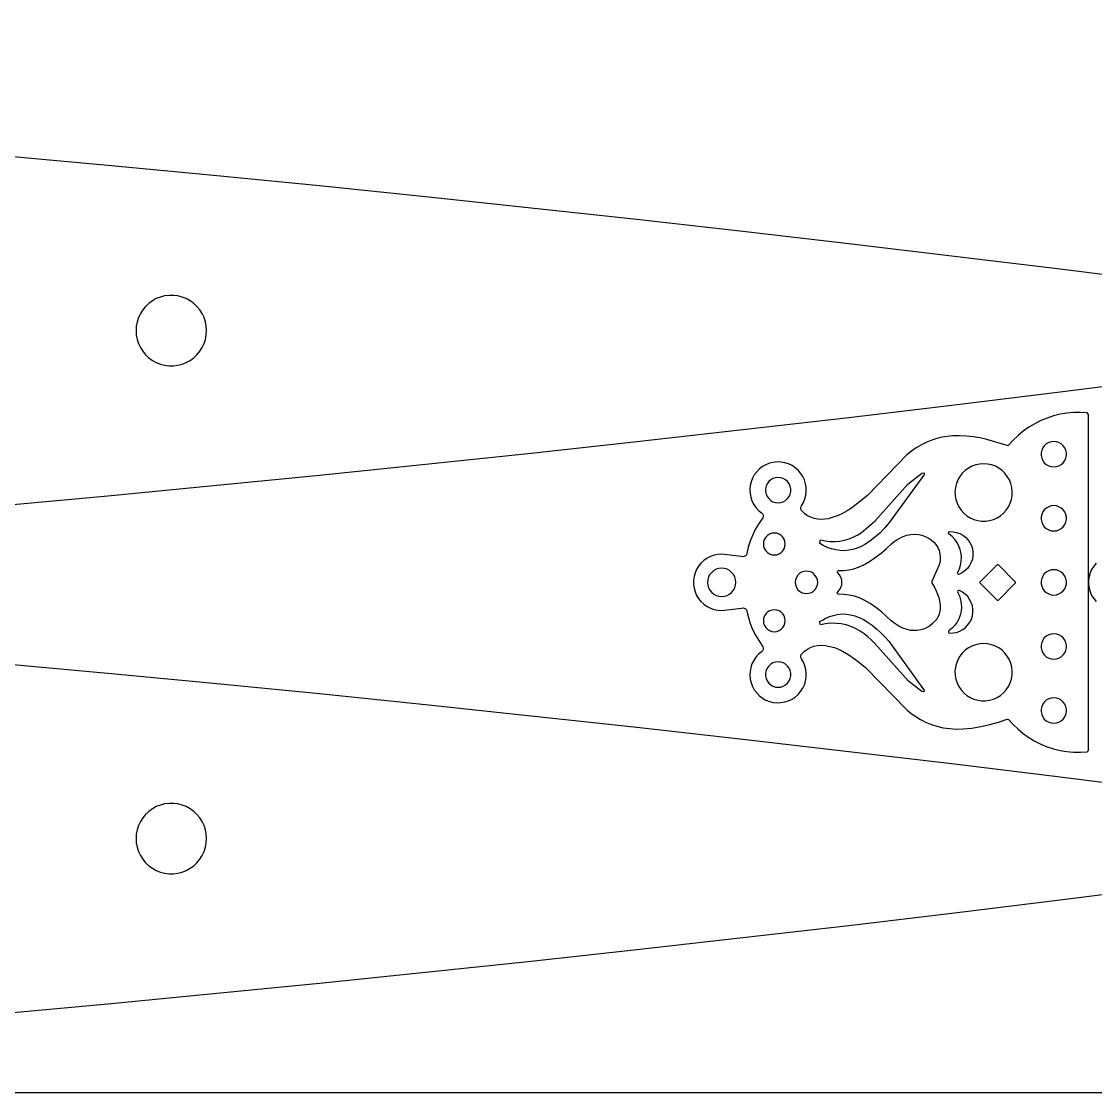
# Model space of a CAD drawing. Extents: x 0 to 1250, y 0 to 2500.
# Drawn here: x 1096.4 to 1172.5, y 0 to 75.9 of the extents above; entities that cross this region are included whole.
import ezdxf

# ---------------------------------------------------------------- set-up
doc = ezdxf.new("R2010")
doc.units = 0
doc.layers.get('0').update_dxf_attribs({"linetype": 'CONTINUOUS', "lineweight": 25})

msp = doc.modelspace()

# ---------------------------------------------------------------- linework, layer by layer
for points in [[(0, 0), (1250, 0), (1250, 2500), (0, 2500)], [(1109.5, 54.0216), (1109.48, 54.3349), (1109.42, 54.6433), (1109.32, 54.9419), (1109.19, 55.226), (1109.02, 55.4911), (1108.82, 55.733), (1108.59, 55.9479), (1108.34, 56.1324), (1108.06, 56.2837), (1107.77, 56.3992), (1107.47, 56.4773), (1107.16, 56.5167), (1106.84, 56.5167), (1106.53, 56.4773), (1106.23, 56.3992), (1105.94, 56.2837), (1105.66, 56.1324), (1105.41, 55.9479), (1105.18, 55.733), (1104.98, 55.4911), (1104.81, 55.226), (1104.68, 54.9419), (1104.58, 54.6433), (1104.52, 54.3349), (1104.5, 54.0216), (1104.52, 53.7083), (1104.58, 53.3999), (1104.68, 53.1013), (1104.81, 52.8172), (1104.98, 52.5521), (1105.18, 52.3102), (1105.41, 52.0953), (1105.66, 51.9108), (1105.94, 51.7595), (1106.23, 51.644), (1106.53, 51.5659), (1106.84, 51.5265), (1107.16, 51.5265), (1107.47, 51.5659), (1107.77, 51.644), (1108.06, 51.7595), (1108.34, 51.9108), (1108.59, 52.0953), (1108.82, 52.3102), (1109.02, 52.5521), (1109.19, 52.8172), (1109.32, 53.1013), (1109.42, 53.3999), (1109.48, 53.7083)], [(1172, 24.2594), (1172, 48.0798), (1171.91, 48.1793), (1171.43, 48.2096), (1170.95, 48.2036), (1170.47, 48.1613), (1169.99, 48.0829), (1169.52, 47.9688), (1169.07, 47.8199), (1168.62, 47.6367), (1168.19, 47.4205), (1167.77, 47.1725), (1167.38, 46.8939), (1167.01, 46.5865), (1166.66, 46.252), (1166.34, 45.8923), (1166.29, 45.8595), (1166.23, 45.8621), (1164.79, 46.3018), (1164.32, 46.4103), (1163.84, 46.4901), (1163.35, 46.5408), (1162.87, 46.5623), (1162.38, 46.5544), (1162, 46.5202), (1161.63, 46.4589), (1161.26, 46.3709), (1160.89, 46.2566), (1160.54, 46.1165), (1160.16, 45.9284), (1159.8, 45.7136), (1159.45, 45.4733), (1159.12, 45.2087), (1156.33, 42.326), (1155.21, 41.4302), (1154.9, 41.2334), (1154.58, 41.0595), (1154.25, 40.9095), (1153.91, 40.7843), (1153.56, 40.6845), (1153.31, 40.6446), (1153.06, 40.6336), (1152.81, 40.6515), (1152.56, 40.6982), (1152.32, 40.7812), (1152.09, 40.8957), (1151.89, 41.0397), (1151.7, 41.2106), (1151.64, 41.2947), (1151.61, 41.3935), (1151.62, 41.4956), (1151.66, 41.5891), (1151.8, 41.8269), (1151.9, 42.0813), (1151.97, 42.3475), (1152, 42.6206), (1152, 42.8953), (1151.95, 43.1665), (1151.87, 43.429), (1151.75, 43.6779), (1151.6, 43.9085), (1151.42, 44.1164), (1151.22, 44.2978), (1150.99, 44.4491), (1150.74, 44.5676), (1150.48, 44.651), (1150.21, 44.6976), (1149.93, 44.7068), (1149.66, 44.6781), (1149.39, 44.6123), (1149.14, 44.5106), (1148.9, 44.3748), (1148.68, 44.2076), (1148.49, 44.012), (1148.32, 43.7918), (1148.19, 43.5512), (1148.09, 43.2947), (1148.03, 43.027), (1148.01, 42.7534), (1148.02, 42.4789), (1148.07, 42.2087), (1148.15, 41.9479), (1148.28, 41.7015), (1148.43, 41.4741), (1148.61, 41.27), (1148.82, 41.0931), (1148.89, 41.0242), (1148.94, 40.9373), (1148.95, 40.8415), (1148.93, 40.7466), (1148.88, 40.6625), (1148.62, 40.2944), (1148.39, 39.9073), (1148.19, 39.5034), (1148.03, 39.0852), (1147.89, 38.6553), (1147.79, 38.2163), (1147.76, 38.1269), (1147.7, 38.0534), (1147.61, 38.0035), (1147.52, 37.9823), (1147.42, 37.992), (1146, 38.1696), (1145.73, 38.151), (1145.47, 38.0955), (1145.21, 38.004), (1144.97, 37.8785), (1144.74, 37.721), (1144.54, 37.5347), (1144.37, 37.323), (1144.23, 37.0897), (1144.12, 36.8394), (1144.05, 36.5765), (1144.01, 36.3061), (1144.01, 36.0331), (1144.05, 35.7627), (1144.12, 35.4999), (1144.23, 35.2495), (1144.37, 35.0163), (1144.54, 34.8045), (1144.74, 34.6182), (1144.97, 34.4608), (1145.21, 34.3352), (1145.47, 34.2438), (1145.73, 34.1882), (1146, 34.1696), (1147.42, 34.3473), (1147.52, 34.3569), (1147.61, 34.3357), (1147.7, 34.2858), (1147.76, 34.2124), (1147.79, 34.123), (1147.9, 33.6852), (1148.03, 33.2563), (1148.2, 32.8387), (1148.4, 32.4348), (1148.63, 32.0467), (1148.88, 31.6767), (1148.93, 31.5926), (1148.95, 31.4978), (1148.94, 31.4019), (1148.89, 31.315), (1148.82, 31.2462), (1148.61, 31.0692), (1148.43, 30.8651), (1148.28, 30.6377), (1148.15, 30.3913), (1148.07, 30.1305), (1148.02, 29.8604), (1148.01, 29.5859), (1148.03, 29.3122), (1148.09, 29.0446), (1148.19, 28.788), (1148.32, 28.5474), (1148.49, 28.3272), (1148.68, 28.1317), (1148.9, 27.9644), (1149.14, 27.8286), (1149.39, 27.7269), (1149.66, 27.6611), (1149.93, 27.6325), (1150.21, 27.6416), (1150.48, 27.6883), (1150.74, 27.7716), (1150.99, 27.8901), (1151.22, 28.0414), (1151.42, 28.2228), (1151.6, 28.4307), (1151.75, 28.6613), (1151.87, 28.9102), (1151.95, 29.1728), (1152, 29.4439), (1152, 29.7186), (1151.97, 29.9917), (1151.9, 30.2579), (1151.8, 30.5124), (1151.66, 30.7502), (1151.62, 30.8436), (1151.61, 30.9457), (1151.64, 31.0446), (1151.7, 31.1287), (1151.88, 31.2971), (1152.09, 31.4394), (1152.31, 31.5531), (1152.54, 31.6363), (1152.79, 31.6873), (1153.04, 31.7053), (1153.36, 31.6837), (1153.68, 31.6299), (1153.99, 31.5443), (1154.29, 31.4279), (1154.58, 31.2818), (1155.02, 31.0321), (1155.43, 30.7549), (1155.83, 30.4514), (1156.21, 30.1229), (1159.13, 27.1261), (1159.43, 26.8777), (1159.76, 26.651), (1160.1, 26.4472), (1160.45, 26.2673), (1160.81, 26.112), (1161.25, 25.9707), (1161.71, 25.8664), (1162.17, 25.7996), (1162.63, 25.771), (1163.09, 25.7806), (1163.74, 25.8439), (1164.37, 25.9455), (1165, 26.0853), (1165.62, 26.2627), (1166.23, 26.477), (1166.29, 26.4797), (1166.34, 26.447), (1166.66, 26.0872), (1167.01, 25.7527), (1167.38, 25.4453), (1167.77, 25.1668), (1168.19, 24.9187), (1168.62, 24.7025), (1169.07, 24.5194), (1169.52, 24.3704), (1169.99, 24.2564), (1170.47, 24.178), (1170.95, 24.1356), (1171.43, 24.1296), (1171.91, 24.1599)], [(1169.54, 46.1557), (1169.36, 46.136), (1169.18, 46.0779), (1169.01, 45.9838), (1168.87, 45.8579), (1168.76, 45.7057), (1168.69, 45.5338), (1168.65, 45.3497), (1168.65, 45.1616), (1168.69, 44.9775), (1168.76, 44.8057), (1168.87, 44.6534), (1169.01, 44.5275), (1169.18, 44.4335), (1169.36, 44.3753), (1169.54, 44.3557), (1169.73, 44.3753), (1169.91, 44.4335), (1170.07, 44.5275), (1170.21, 44.6534), (1170.32, 44.8057), (1170.4, 44.9775), (1170.44, 45.1616), (1170.44, 45.3497), (1170.4, 45.5338), (1170.32, 45.7057), (1170.21, 45.8579), (1170.07, 45.9838), (1169.91, 46.0779), (1169.73, 46.136)], [(1164.57, 44.5745), (1164.29, 44.5547), (1164.01, 44.4957), (1163.74, 44.3988), (1163.49, 44.2656), (1163.26, 44.0989), (1163.06, 43.9019), (1162.88, 43.6785), (1162.74, 43.4329), (1162.64, 43.1699), (1162.57, 42.8948), (1162.54, 42.6128), (1162.55, 42.3293), (1162.6, 42.0501), (1162.69, 41.7804), (1162.81, 41.5255), (1162.97, 41.2904), (1163.16, 41.0796), (1163.38, 40.8974), (1163.62, 40.7471), (1163.87, 40.6317), (1164.15, 40.5536), (1164.43, 40.5141), (1164.71, 40.5141), (1164.99, 40.5536), (1165.26, 40.6317), (1165.52, 40.7471), (1165.76, 40.8974), (1165.98, 41.0796), (1166.17, 41.2904), (1166.33, 41.5255), (1166.45, 41.7804), (1166.54, 42.0501), (1166.59, 42.3293), (1166.6, 42.6128), (1166.57, 42.8948), (1166.5, 43.1699), (1166.4, 43.4329), (1166.25, 43.6785), (1166.08, 43.9019), (1165.88, 44.0989), (1165.65, 44.2656), (1165.4, 44.3988), (1165.13, 44.4957), (1164.85, 44.5547)], [(1150, 43.608), (1149.82, 43.5884), (1149.64, 43.5302), (1149.48, 43.4361), (1149.34, 43.3102), (1149.23, 43.158), (1149.15, 42.9861), (1149.11, 42.8021), (1149.11, 42.6139), (1149.15, 42.4299), (1149.23, 42.258), (1149.34, 42.1058), (1149.48, 41.9799), (1149.64, 41.8858), (1149.82, 41.8277), (1150, 41.808), (1150.19, 41.8277), (1150.37, 41.8858), (1150.53, 41.9799), (1150.67, 42.1058), (1150.78, 42.258), (1150.86, 42.4299), (1150.9, 42.6139), (1150.9, 42.8021), (1150.86, 42.9861), (1150.78, 43.158), (1150.67, 43.3102), (1150.53, 43.4361), (1150.37, 43.5302), (1150.19, 43.5884)], [(1154.4, 38.422), (1154.09, 38.4663), (1153.79, 38.5426), (1153.49, 38.6502), (1153.21, 38.7878), (1152.95, 38.9539), (1153.01, 39.1828), (1153.35, 39.1127), (1153.69, 39.0754), (1154.04, 39.071), (1154.38, 39.0998), (1154.72, 39.1613), (1155.03, 39.2509), (1155.32, 39.3664), (1155.61, 39.5069), (1155.88, 39.6715), (1156.89, 40.5338), (1159.19, 43.1227), (1160.19, 43.9066), (1160.3, 43.9338), (1160.39, 43.851), (1157.91, 40.4258), (1157.57, 40.0333), (1157.21, 39.6675), (1156.82, 39.3305), (1156.4, 39.0245), (1156.15, 38.8586), (1155.88, 38.7168), (1155.6, 38.6002), (1155.31, 38.5097), (1155.01, 38.4462), (1154.71, 38.4102)], [(1169.54, 41.6126), (1169.36, 41.593), (1169.18, 41.5348), (1169.01, 41.4408), (1168.87, 41.3149), (1168.76, 41.1626), (1168.69, 40.9908), (1168.65, 40.8067), (1168.65, 40.6186), (1168.69, 40.4345), (1168.76, 40.2626), (1168.87, 40.1104), (1169.01, 39.9845), (1169.18, 39.8904), (1169.36, 39.8323), (1169.54, 39.8126), (1169.73, 39.8323), (1169.91, 39.8904), (1170.07, 39.9845), (1170.21, 40.1104), (1170.32, 40.2626), (1170.4, 40.4345), (1170.44, 40.6186), (1170.44, 40.8067), (1170.4, 40.9908), (1170.32, 41.1626), (1170.21, 41.3149), (1170.07, 41.4408), (1169.91, 41.5348), (1169.73, 41.593)], [(1149.73, 39.6672), (1149.56, 39.6477), (1149.4, 39.5902), (1149.25, 39.4975), (1149.13, 39.3743), (1149.03, 39.2268), (1148.98, 39.0624), (1148.96, 38.8893), (1148.98, 38.7162), (1149.03, 38.5517), (1149.13, 38.4042), (1149.25, 38.281), (1149.4, 38.1884), (1149.56, 38.1308), (1149.73, 38.1113), (1149.91, 38.1308), (1150.07, 38.1884), (1150.22, 38.281), (1150.34, 38.4042), (1150.43, 38.5517), (1150.49, 38.7162), (1150.51, 38.8893), (1150.49, 39.0624), (1150.43, 39.2268), (1150.34, 39.3743), (1150.22, 39.4975), (1150.07, 39.5902), (1149.91, 39.6477)], [(1154.2, 36.8894), (1154.21, 36.9487), (1154.25, 36.9948), (1154.3, 37.0113), (1154.66, 37.0188), (1155.02, 37.0612), (1155.37, 37.1379), (1155.71, 37.2482), (1156.04, 37.3912), (1156.48, 37.6481), (1156.89, 37.9293), (1157.3, 38.2338), (1157.68, 38.5606), (1158.04, 38.9088), (1158.23, 39.0558), (1158.42, 39.1878), (1158.63, 39.3041), (1158.87, 39.427), (1159.13, 39.5165), (1159.4, 39.571), (1159.68, 39.5897), (1159.95, 39.5721), (1160.19, 39.5155), (1160.43, 39.4298), (1160.65, 39.3161), (1160.86, 39.1763), (1161.04, 39.0239), (1161.19, 38.8456), (1161.32, 38.6454), (1161.41, 38.4281), (1161.47, 38.1754), (1161.49, 37.9171), (1161.48, 37.6584), (1161.43, 37.4045), (1160.91, 36.221), (1160.9, 36.1696), (1160.91, 36.1182), (1161.06, 35.869), (1161.19, 35.6097), (1161.3, 35.3417), (1161.39, 35.0917), (1161.45, 34.8335), (1161.48, 34.5701), (1161.49, 34.3045), (1161.47, 34.111), (1161.42, 33.9221), (1161.35, 33.7414), (1161.25, 33.5719), (1161.1, 33.3861), (1160.93, 33.2198), (1160.74, 33.0757), (1160.53, 32.9557), (1160.31, 32.8618), (1160.09, 32.7936), (1159.85, 32.7549), (1159.62, 32.7465), (1159.38, 32.7684), (1159.15, 32.8202), (1158.85, 32.9325), (1158.55, 33.0757), (1158.28, 33.2484), (1158.02, 33.4486), (1157.67, 33.782), (1157.3, 34.0965), (1156.92, 34.3909), (1156.52, 34.6647), (1156.11, 34.9169), (1155.77, 35.071), (1155.41, 35.1901), (1155.05, 35.2731), (1154.68, 35.3192), (1154.3, 35.3279), (1154.25, 35.3445), (1154.21, 35.3906), (1154.2, 35.4499), (1154.23, 35.5014), (1154.36, 35.6419), (1154.45, 35.8049), (1154.51, 35.9833), (1154.53, 36.1696), (1154.51, 36.3559), (1154.45, 36.5344), (1154.36, 36.6973), (1154.23, 36.8378)], [(1162.08, 39.635), (1162.08, 39.6964), (1162.11, 39.7472), (1162.17, 39.7683), (1162.41, 39.7591), (1162.65, 39.7129), (1162.88, 39.6308), (1163.09, 39.5148), (1163.28, 39.3674), (1163.45, 39.1923), (1163.59, 38.9936), (1163.7, 38.7759), (1163.77, 38.5444), (1163.81, 38.3045), (1163.81, 38.062), (1163.77, 37.8225), (1163.69, 37.5916), (1163.58, 37.3749), (1163.44, 37.1774), (1163.27, 37.0038), (1163.08, 36.8582), (1162.87, 36.7441), (1162.8, 36.7379), (1162.75, 36.7685), (1162.73, 36.8245), (1162.74, 36.8846), (1162.86, 37.134), (1162.94, 37.397), (1162.99, 37.6689), (1163, 37.9449), (1162.98, 38.22), (1162.91, 38.4892), (1162.82, 38.7476), (1162.69, 38.9908), (1162.52, 39.2142), (1162.33, 39.4139), (1162.12, 39.5862)], [(1165.5, 37.3977), (1164.34, 36.2403), (1164.31, 36.1955), (1164.31, 36.1437), (1164.34, 36.0989), (1165.5, 34.9416), (1165.54, 34.9157), (1165.59, 34.9157), (1165.64, 34.9415), (1166.79, 36.0989), (1166.82, 36.1437), (1166.82, 36.1955), (1166.79, 36.2403), (1165.64, 37.3977), (1165.59, 37.4236), (1165.54, 37.4236)], [(1146, 37.1696), (1145.81, 37.1504), (1145.62, 37.0935), (1145.45, 37.0011), (1145.3, 36.8767), (1145.17, 36.7252), (1145.08, 36.5523), (1145.02, 36.3647), (1145, 36.1696), (1145.02, 35.9745), (1145.08, 35.7869), (1145.17, 35.614), (1145.3, 35.4625), (1145.45, 35.3381), (1145.62, 35.2457), (1145.81, 35.1888), (1146, 35.1696), (1146.2, 35.1888), (1146.39, 35.2457), (1146.56, 35.3381), (1146.71, 35.4625), (1146.84, 35.614), (1146.93, 35.7869), (1146.99, 35.9745), (1147, 36.1696), (1146.99, 36.3647), (1146.93, 36.5523), (1146.84, 36.7252), (1146.71, 36.8767), (1146.56, 37.0011), (1146.39, 37.0935), (1146.2, 37.1504)], [(1152.01, 36.9626), (1151.84, 36.9427), (1151.67, 36.8841), (1151.52, 36.7896), (1151.39, 36.664), (1151.3, 36.5137), (1151.24, 36.3461), (1151.22, 36.1696), (1151.24, 35.9932), (1151.3, 35.8255), (1151.39, 35.6752), (1151.52, 35.5496), (1151.67, 35.4551), (1151.84, 35.3965), (1152.01, 35.3766), (1152.19, 35.3965), (1152.36, 35.4551), (1152.51, 35.5496), (1152.63, 35.6752), (1152.73, 35.8255), (1152.79, 35.9932), (1152.81, 36.1696), (1152.79, 36.3461), (1152.73, 36.5137), (1152.63, 36.664), (1152.51, 36.7896), (1152.36, 36.8841), (1152.19, 36.9427)], [(1169.54, 37.0696), (1169.36, 37.0499), (1169.18, 36.9918), (1169.01, 36.8977), (1168.87, 36.7718), (1168.76, 36.6196), (1168.69, 36.4477), (1168.65, 36.2637), (1168.65, 36.0755), (1168.69, 35.8915), (1168.76, 35.7196), (1168.87, 35.5674), (1169.01, 35.4415), (1169.18, 35.3474), (1169.36, 35.2893), (1169.54, 35.2696), (1169.73, 35.2893), (1169.91, 35.3474), (1170.07, 35.4415), (1170.21, 35.5674), (1170.32, 35.7196), (1170.4, 35.8915), (1170.44, 36.0755), (1170.44, 36.2637), (1170.4, 36.4477), (1170.32, 36.6196), (1170.21, 36.7718), (1170.07, 36.8977), (1169.91, 36.9918), (1169.73, 37.0499)], [(1162.87, 35.5952), (1162.8, 35.6014), (1162.75, 35.5707), (1162.73, 35.5148), (1162.74, 35.4546), (1162.86, 35.2052), (1162.94, 34.9422), (1162.99, 34.6703), (1163, 34.3943), (1162.98, 34.1193), (1162.91, 33.8501), (1162.82, 33.5916), (1162.69, 33.3485), (1162.52, 33.125), (1162.33, 32.9254), (1162.12, 32.753), (1162.08, 32.7042), (1162.08, 32.6429), (1162.11, 32.5921), (1162.17, 32.571), (1162.41, 32.5801), (1162.65, 32.6263), (1162.88, 32.7084), (1163.09, 32.8245), (1163.28, 32.9718), (1163.45, 33.1469), (1163.59, 33.3456), (1163.7, 33.5633), (1163.77, 33.7948), (1163.81, 34.0347), (1163.81, 34.2772), (1163.77, 34.5168), (1163.69, 34.7476), (1163.58, 34.9643), (1163.44, 35.1618), (1163.27, 35.3354), (1163.08, 35.481)], [(1149.73, 34.2279), (1149.56, 34.2084), (1149.4, 34.1509), (1149.25, 34.0582), (1149.13, 33.935), (1149.03, 33.7875), (1148.98, 33.6231), (1148.96, 33.45), (1148.98, 33.2769), (1149.03, 33.1124), (1149.13, 32.9649), (1149.25, 32.8417), (1149.4, 32.7491), (1149.56, 32.6915), (1149.73, 32.672), (1149.91, 32.6915), (1150.07, 32.7491), (1150.22, 32.8417), (1150.34, 32.9649), (1150.43, 33.1124), (1150.49, 33.2769), (1150.51, 33.45), (1150.49, 33.6231), (1150.43, 33.7875), (1150.34, 33.935), (1150.22, 34.0582), (1150.07, 34.1509), (1149.91, 34.2084)], [(1152.95, 33.3854), (1153.14, 33.5012), (1153.33, 33.6053), (1153.61, 33.7326), (1153.9, 33.8295), (1154.19, 33.8951), (1154.5, 33.9286), (1154.82, 33.9158), (1155.14, 33.8698), (1155.45, 33.791), (1155.76, 33.6803), (1156.05, 33.5388), (1156.32, 33.3682), (1156.66, 33.1321), (1156.98, 32.8751), (1157.29, 32.5983), (1157.58, 32.3027), (1157.85, 31.9896), (1160.39, 28.4882), (1160.3, 28.4055), (1160.19, 28.4326), (1159.25, 29.1614), (1156.86, 31.8356), (1156.62, 32.0828), (1156.37, 32.3119), (1156.1, 32.5215), (1155.81, 32.7105), (1155.5, 32.8892), (1155.17, 33.0357), (1154.83, 33.1485), (1154.48, 33.2263), (1154.11, 33.2645), (1153.74, 33.2656), (1153.37, 33.2294), (1153.01, 33.1564)], [(1169.54, 32.5266), (1169.36, 32.5069), (1169.18, 32.4488), (1169.01, 32.3547), (1168.87, 32.2288), (1168.76, 32.0766), (1168.69, 31.9047), (1168.65, 31.7207), (1168.65, 31.5325), (1168.69, 31.3485), (1168.76, 31.1766), (1168.87, 31.0244), (1169.01, 30.8985), (1169.18, 30.8044), (1169.36, 30.7463), (1169.54, 30.7266), (1169.73, 30.7463), (1169.91, 30.8044), (1170.07, 30.8985), (1170.21, 31.0244), (1170.32, 31.1766), (1170.4, 31.3485), (1170.44, 31.5325), (1170.44, 31.7207), (1170.4, 31.9047), (1170.32, 32.0766), (1170.21, 32.2288), (1170.07, 32.3547), (1169.91, 32.4488), (1169.73, 32.5069)], [(1164.57, 31.8301), (1164.29, 31.8103), (1164.01, 31.7513), (1163.74, 31.6544), (1163.49, 31.5212), (1163.26, 31.3545), (1163.06, 31.1575), (1162.88, 30.9341), (1162.74, 30.6885), (1162.64, 30.4255), (1162.57, 30.1504), (1162.54, 29.8684), (1162.55, 29.5849), (1162.6, 29.3057), (1162.69, 29.036), (1162.81, 28.7811), (1162.97, 28.546), (1163.16, 28.3352), (1163.38, 28.153), (1163.62, 28.0027), (1163.87, 27.8873), (1164.15, 27.8092), (1164.43, 27.7697), (1164.71, 27.7697), (1164.99, 27.8092), (1165.26, 27.8873), (1165.52, 28.0027), (1165.76, 28.153), (1165.98, 28.3352), (1166.17, 28.546), (1166.33, 28.7811), (1166.45, 29.036), (1166.54, 29.3057), (1166.59, 29.5849), (1166.6, 29.8684), (1166.57, 30.1504), (1166.5, 30.4255), (1166.4, 30.6885), (1166.25, 30.9341), (1166.08, 31.1575), (1165.88, 31.3545), (1165.65, 31.5212), (1165.4, 31.6544), (1165.13, 31.7513), (1164.85, 31.8103)], [(1150, 30.5312), (1149.82, 30.5115), (1149.64, 30.4534), (1149.48, 30.3593), (1149.34, 30.2334), (1149.23, 30.0812), (1149.15, 29.9093), (1149.11, 29.7253), (1149.11, 29.5371), (1149.15, 29.3531), (1149.23, 29.1812), (1149.34, 29.029), (1149.48, 28.9031), (1149.64, 28.809), (1149.82, 28.7509), (1150, 28.7312), (1150.19, 28.7509), (1150.37, 28.809), (1150.53, 28.9031), (1150.67, 29.029), (1150.78, 29.1812), (1150.86, 29.3531), (1150.9, 29.5371), (1150.9, 29.7253), (1150.86, 29.9093), (1150.78, 30.0812), (1150.67, 30.2334), (1150.53, 30.3593), (1150.37, 30.4534), (1150.19, 30.5115)], [(1169.54, 27.9836), (1169.36, 27.9639), (1169.18, 27.9058), (1169.01, 27.8117), (1168.87, 27.6858), (1168.76, 27.5336), (1168.69, 27.3617), (1168.65, 27.1776), (1168.65, 26.9895), (1168.69, 26.8055), (1168.76, 26.6336), (1168.87, 26.4814), (1169.01, 26.3555), (1169.18, 26.2614), (1169.36, 26.2032), (1169.54, 26.1836), (1169.73, 26.2032), (1169.91, 26.2614), (1170.07, 26.3555), (1170.21, 26.4814), (1170.32, 26.6336), (1170.4, 26.8055), (1170.44, 26.9895), (1170.44, 27.1776), (1170.4, 27.3617), (1170.32, 27.5336), (1170.21, 27.6858), (1170.07, 27.8117), (1169.91, 27.9058), (1169.73, 27.9639)], [(1109.5, 18.0072), (1109.48, 18.3205), (1109.42, 18.6289), (1109.32, 18.9275), (1109.19, 19.2116), (1109.02, 19.4767), (1108.82, 19.7186), (1108.59, 19.9335), (1108.34, 20.118), (1108.06, 20.2693), (1107.77, 20.3848), (1107.47, 20.4629), (1107.16, 20.5023), (1106.84, 20.5023), (1106.53, 20.4629), (1106.23, 20.3848), (1105.94, 20.2693), (1105.66, 20.118), (1105.41, 19.9335), (1105.18, 19.7186), (1104.98, 19.4767), (1104.81, 19.2116), (1104.68, 18.9275), (1104.58, 18.6289), (1104.52, 18.3205), (1104.5, 18.0072), (1104.52, 17.6939), (1104.58, 17.3855), (1104.68, 17.0869), (1104.81, 16.8028), (1104.98, 16.5377), (1105.18, 16.2958), (1105.41, 16.0809), (1105.66, 15.8964), (1105.94, 15.7451), (1106.23, 15.6296), (1106.53, 15.5515), (1106.84, 15.5121), (1107.16, 15.5121), (1107.47, 15.5515), (1107.77, 15.6296), (1108.06, 15.7451), (1108.34, 15.8964), (1108.59, 16.0809), (1108.82, 16.2958), (1109.02, 16.5377), (1109.19, 16.8028), (1109.32, 17.0869), (1109.42, 17.3855), (1109.48, 17.6939)]]:
    msp.add_lwpolyline(points, close=True)
for points in [[(1173.75, 57.8969), (1170, 58.3663), (1162.5, 59.2844), (1155.01, 60.1773), (1147.5, 61.0455), (1140, 61.8894), (1132.5, 62.7081), (1125.01, 63.5023), (1117.5, 64.2714), (1110, 65.0146), (1102.5, 65.7303), (1095.01, 66.4186)], [(1095.01, 41.6246), (1102.5, 42.3129), (1110, 43.0286), (1117.5, 43.7718), (1125.01, 44.5409), (1132.5, 45.3351), (1140, 46.1538), (1147.5, 46.9977), (1155.01, 47.8659), (1162.5, 48.7588), (1170, 49.6769), (1173.75, 50.1463)], [(1172.54, 37.5347), (1172.37, 37.323), (1172.22, 37.0897), (1172.12, 36.8394), (1172.04, 36.5765), (1172, 36.3061), (1172, 36.0331), (1172.04, 35.7627), (1172.12, 35.4999), (1172.22, 35.2495), (1172.37, 35.0163), (1172.54, 34.8045)], [(1173.75, 21.8825), (1170, 22.3519), (1162.5, 23.27), (1155.01, 24.1629), (1147.5, 25.0311), (1140, 25.875), (1132.5, 26.6937), (1125.01, 27.4879), (1117.5, 28.257), (1110, 29.0002), (1102.5, 29.7159), (1095.01, 30.4042)], [(1095.01, 5.6102), (1102.5, 6.2985), (1110, 7.0142), (1117.5, 7.7574), (1125.01, 8.5265), (1132.5, 9.3207), (1140, 10.1394), (1147.5, 10.9833), (1155.01, 11.8515), (1162.5, 12.7444), (1170, 13.6625), (1173.75, 14.1319)]]:
    msp.add_lwpolyline(points)

doc.saveas('drawing.dxf')
